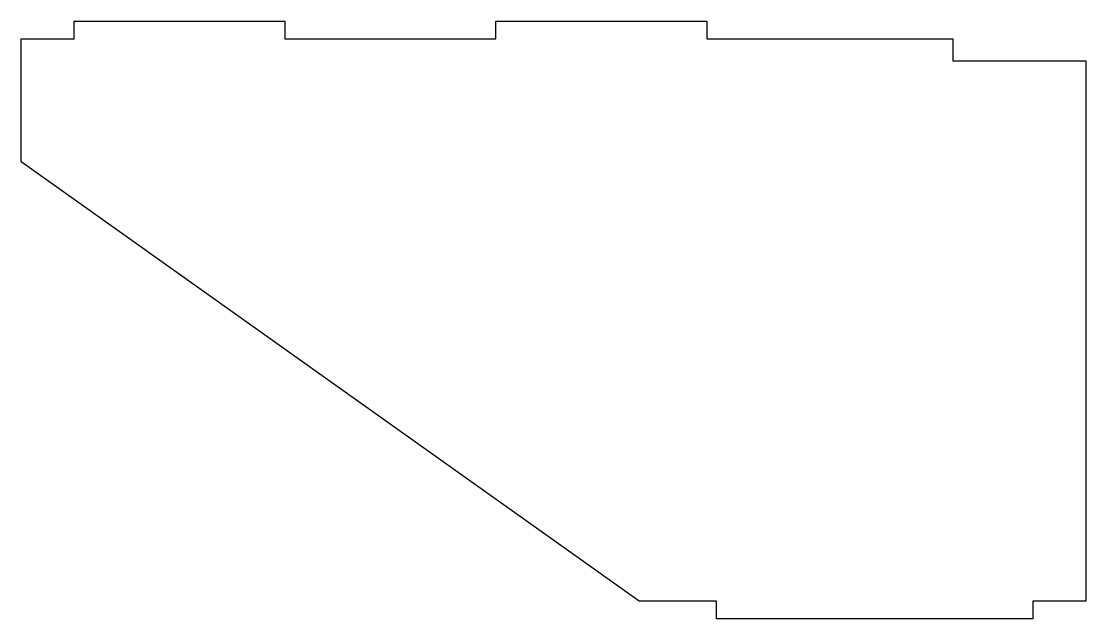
# Model space of a CAD drawing. Header units: inches. Extents: x -20.1 to -4.9, y -8.5 to 0.
import ezdxf

# ---------------------------------------------------------------- set-up
doc = ezdxf.new("R2010")
doc.units = ezdxf.units.IN
doc.layers.get('0').update_dxf_attribs({"linetype": 'CONTINUOUS'})

msp = doc.modelspace()

# ---------------------------------------------------------------- linework, layer by layer
msp.add_lwpolyline([(-20.061, -0.25), (-19.311, -0.25), (-19.311, 0), (-16.311, 0), (-16.311, -0.25), (-13.311, -0.25), (-13.311, 0), (-10.311, 0), (-10.311, -0.25), (-6.811, -0.25), (-6.811, -0.563), (-4.921, -0.563), (-4.921, -8.25), (-5.671, -8.25), (-5.671, -8.5), (-10.171, -8.5), (-10.171, -8.25), (-11.272, -8.25), (-20.061, -2)], close=True)

doc.saveas('drawing.dxf')
